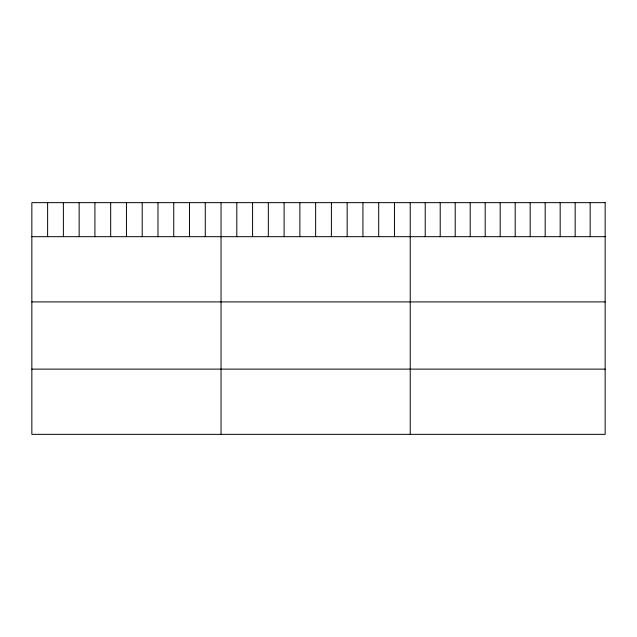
<?xml version="1.0" encoding="UTF-8"?>
<svg xmlns="http://www.w3.org/2000/svg" width="637" height="637" viewBox="0 0 637 637"><rect width="100%" height="100%" fill="white"/><g stroke="black" fill="none" stroke-linecap="round" stroke-linejoin="round"><path stroke-width="0.96" d="M31.85 236.677L605.15 236.677M31.85 301.906L605.15 301.906M31.85 369.126L605.15 369.126M590.157 202.646L590.157 236.677M575.163 202.646L575.163 236.677M560.17 202.646L560.17 236.677M545.176 202.646L545.176 236.677M530.183 202.646L530.183 236.677M515.19 202.646L515.19 236.677M500.188 202.646L500.188 236.677M485.195 202.646L485.195 236.677M470.202 202.646L470.202 236.677M455.208 202.646L455.208 236.677M440.215 202.646L440.215 236.677M425.221 202.646L425.221 236.677M410.228 202.646L410.228 434.354M394.462 202.646L394.462 236.677M378.697 202.646L378.697 236.677M362.931 202.646L362.931 236.677M347.165 202.646L347.165 236.677M331.399 202.646L331.399 236.677M315.633 202.646L315.633 236.677M299.868 202.646L299.868 236.677M284.102 202.646L284.102 236.677M268.336 202.646L268.336 236.677M252.57 202.646L252.57 236.677M236.805 202.646L236.805 236.677M221.039 202.646L221.039 434.354M205.273 202.646L205.273 236.677M189.507 202.646L189.507 236.677M173.742 202.646L173.742 236.677M157.976 202.646L157.976 236.677M142.21 202.646L142.21 236.677M126.445 202.646L126.445 236.677M110.679 202.646L110.679 236.677M94.913 202.646L94.913 236.677M79.147 202.646L79.147 236.677M63.381 202.646L63.381 236.677M47.616 202.646L47.616 236.677M605.15 202.646L31.85 202.646L31.85 434.354L605.15 434.354L605.15 202.646"/></g></svg>
